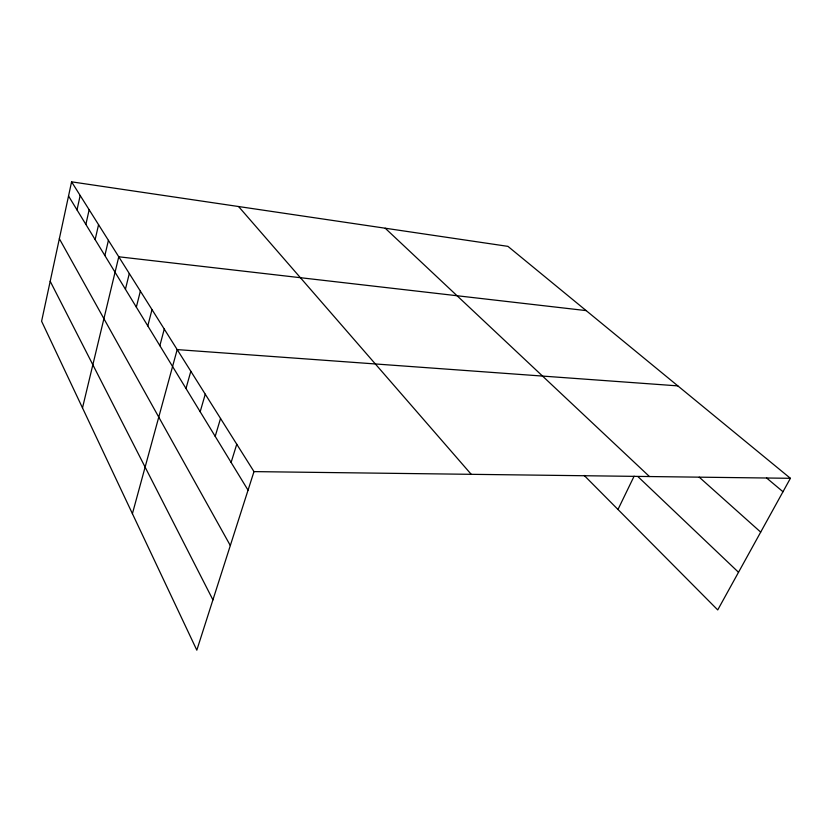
<?xml version="1.0" encoding="UTF-8"?>
<svg xmlns="http://www.w3.org/2000/svg" width="832" height="832" viewBox="0 0 832 832"><rect width="100%" height="100%" fill="white"/><g stroke="black" fill="none" stroke-linecap="round" stroke-linejoin="round"><path stroke-width="1.25" d="M71.583 181.834L41.6 321.256L196.82 650.166L253.989 471.609L71.583 181.834L507.936 246.366L790.4 478.306L717.735 609.929L584.199 475.446M77.012 209.903L80.174 195.478M85.873 224.422L89.159 209.747M95.139 239.616L98.561 224.692M104.863 255.538L108.42 240.354M82.493 407.919L118.768 256.786L586.165 310.606M125.434 289.255L129.303 273.53M136.334 307.122L140.369 291.106M147.794 325.905L152.006 309.598M159.858 345.665L164.268 329.066M132.413 513.677L177.185 349.596L677.851 385.882M185.994 388.492L190.83 371.27M200.179 411.736L205.254 394.191M215.197 436.353L220.542 418.475M231.119 462.446L236.756 444.226M617.989 509.475L634.098 476.216M253.989 471.609L790.4 478.306M766.522 477.922L782.985 491.733M699.244 477.183L760.687 532.116M385.206 228.218L649.449 476.538M637.894 476.57L738.514 572.281M238.576 206.534L471.234 474.323M68.536 196.019L248.04 490.173M59.353 238.722L230.318 545.542M50.201 281.278L212.919 599.872"/></g></svg>
